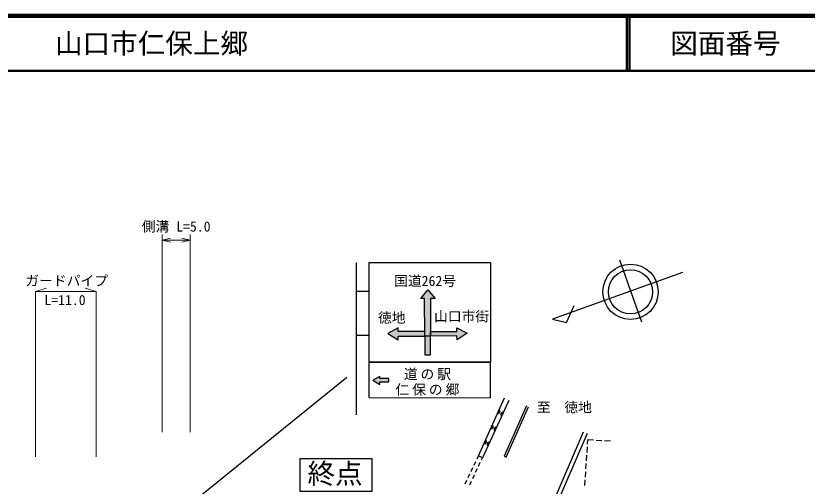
# Model space of a CAD drawing. Units: millimetres, scale not verified. Extents: x 40000 to 680000, y 20000 to 380000.
# Drawn here: x 397924 to 541449, y 294708 to 380000 of the extents above; entities that cross this region are included whole.
import ezdxf
from ezdxf.enums import TextEntityAlignment as Align

# ---------------------------------------------------------------- set-up
doc = ezdxf.new("R2010")
doc.units = ezdxf.units.MM
doc.header["$LTSCALE"] = 1000
for name, color, linetype, lineweight in [('M-BGD', 7, 'Continuous', 25), ('M-BMK-HTXT', 7, 'Continuous', 13), ('M-STR-HTXT', 7, 'Continuous', 13), ('M-STR-STRC', 7, 'Continuous', 25), ('M-STR-STRD', 7, 'Continuous', 25), ('M-TTL', 2, 'Continuous', 140), ('M-TTL-LINE', 7, 'Continuous', 50)]:
    doc.layers.add(name, color=color, linetype=linetype, lineweight=lineweight)
doc.layers.add('M-TTL-TXT', color=7, linetype='Continuous')
doc.styles.add('ＭＳ ゴシック', font='')
doc.styles.get('ＭＳ ゴシック').set_extended_font_data('MS Gothic')

msp = doc.modelspace()

# ---------------------------------------------------------------- hatches: boundary and pattern name
at = {"layer": 'M-STR-STRC'}
for points in [[(472073, 328747), (471366, 328747), (472642, 330291), (474005, 328747), (473112, 328747), (473116, 321915), (472080, 321916)], [(467262, 322742), (467256, 323399), (465414, 322405), (467261, 321220), (467264, 321918), (472080, 321916), (472077, 322744)], [(477929, 322773), (477931, 323430), (479779, 322449), (477940, 321252), (477932, 321950), (473116, 321915), (473114, 322743)], [(473116, 321915), (472214, 321915), (472080, 321916), (472103, 318495), (472115, 318495), (473119, 318495)], [(463928, 314232), (463928, 314606), (462649, 313906), (463927, 313154), (463929, 313617), (465589, 313617), (465588, 314236)], [(465588, 314236), (463928, 314232), (463928, 314606), (462649, 313906), (463927, 313154), (463929, 313617), (465589, 313617)]]:
    msp.add_hatch(color=256, dxfattribs=at).paths.add_polyline_path(points)

# ---------------------------------------------------------------- linework, layer by layer
at = {"layer": 'M-BGD'}
for p, q in [((511465, 324454), (507468, 335714)), ((518811, 333439), (495278, 325003)), ((497809, 324414), (499211, 327462)), ((495278, 325003), (497809, 324414)), ((492302, 284692), (500884, 304541)), ((501610, 303113), (501558, 302318)), ((502709, 303046), (501610, 303113)), ((504206, 302954), (503208, 303015)), ((505805, 302856), (504705, 302924)), ((501526, 301819), (501462, 300821)), ((481570, 299643), (481845, 300220)), ((501430, 300322), (501365, 299324)), ((481031, 298515), (481354, 299192)), ((481846, 298362), (482164, 299041)), ((482375, 299494), (482544, 299854)), ((501333, 298825), (501269, 297827)), ((480493, 297387), (480816, 298064)), ((481317, 297230), (481635, 297909)), ((501237, 297328), (501172, 296330)), ((479415, 295131), (479739, 295808)), ((479954, 296259), (480277, 296936)), ((480788, 296097), (481105, 296777)), ((501140, 295831), (501076, 294833)), ((480258, 294965), (480576, 295644))]:
    msp.add_line(p, q, dxfattribs=at)
for points in [[(487348, 310260), (482544, 299854), (481845, 300220), (486549, 310750)], [(501540, 304257), (492958, 284408), (492302, 284692)]]:
    msp.add_lwpolyline(points, dxfattribs=at)
for radius in [5016, 4013]:
    msp.add_circle((509411, 329956), radius, dxfattribs=at)
for centre, radius, start, end in [((485371, 308246), 354, 254.72802, 57.1332), ((485371, 308246), 283, 256.95206, 54.90916), ((485371, 308246), 212, 260.69838, 51.16283), ((485371, 308246), 142, 268.41011, 43.4511), ((485371, 308246), 100, 278.72778, 33.13344), ((486253, 307758), 354, 74.01342, 236.4186), ((486253, 307758), 283, 76.23746, 234.19456), ((486253, 307758), 212, 79.98378, 230.44823), ((486253, 307758), 142, 87.69551, 222.7365), ((486253, 307758), 100, 98.01318, 212.41884), ((484147, 305507), 354, 254.72802, 57.1332), ((484147, 305507), 283, 256.95206, 54.90916), ((484147, 305507), 212, 260.69838, 51.16283), ((484147, 305507), 142, 268.41011, 43.4511), ((484147, 305507), 100, 278.72778, 33.13344), ((484995, 305035), 354, 74.01342, 236.4186), ((484995, 305035), 283, 76.23746, 234.19456), ((484995, 305035), 212, 79.98378, 230.44823), ((484995, 305035), 142, 87.69551, 222.7365), ((484995, 305035), 100, 98.01318, 212.41884), ((482924, 302767), 354, 254.72802, 57.1332), ((482924, 302767), 283, 256.95206, 54.90916), ((482924, 302767), 212, 260.69838, 51.16283), ((482924, 302767), 142, 268.41011, 43.4511), ((482924, 302767), 100, 278.72778, 33.13344), ((483738, 302311), 354, 74.01342, 236.4186), ((483738, 302311), 283, 76.23746, 234.19456), ((483738, 302311), 212, 79.98378, 230.44823), ((483738, 302311), 142, 87.69551, 222.7365), ((483738, 302311), 100, 98.01318, 212.41884)]:
    msp.add_arc(centre, radius, start, end, dxfattribs=at)
at = {"layer": 'M-STR-HTXT'}
for p, q in [((424451, 304528), (424451, 340331)), ((429557, 304528), (429557, 340331)), ((424451, 339331), (425951, 339706)), ((424451, 339331), (429557, 339331)), ((424451, 339331), (425951, 338956)), ((429557, 339331), (428057, 339706)), ((429557, 339331), (428057, 338956)), ((401508, 330000), (403508, 330600)), ((412508, 330000), (410508, 330600)), ((401508, 300000), (401508, 330000)), ((401508, 330000), (412508, 330000)), ((412508, 300000), (412508, 330000))]:
    msp.add_line(p, q, dxfattribs=at)
at = {"layer": 'M-STR-STRC'}
for p, q in [((459671, 335181), (459671, 307648)), ((461946, 335257), (461946, 317212)), ((459671, 330066), (461946, 330066)), ((459671, 322095), (461946, 322095)), ((461946, 317212), (484006, 317212)), ((407446, 273589), (457964, 314504))]:
    msp.add_line(p, q, dxfattribs=at)
msp.add_lwpolyline([(461946, 335257), (484006, 335257), (484006, 317212)], dxfattribs=at)
for points in [[(472073, 328747), (471366, 328747), (472642, 330291), (474005, 328747), (473112, 328747), (473116, 321915), (472080, 321916)], [(467262, 322742), (467256, 323399), (465414, 322405), (467261, 321220), (467264, 321918), (472080, 321916), (472077, 322744)], [(477929, 322773), (477931, 323430), (479779, 322449), (477940, 321252), (477932, 321950), (473116, 321915), (473114, 322743)], [(473116, 321915), (472214, 321915), (472080, 321916), (472103, 318495), (472115, 318495), (473119, 318495)], [(461946, 317212), (461946, 310766), (484016, 310710), (484006, 317212)], [(463928, 314232), (463928, 314606), (462649, 313906), (463927, 313154), (463929, 313617), (465589, 313617), (465588, 314236)], [(449508, 299697), (462505, 299697), (462505, 293767), (449508, 293767)]]:
    msp.add_lwpolyline(points, close=True, dxfattribs=at)
at = {"layer": 'M-STR-STRD'}
msp.add_line((486863, 299951), (490934, 309099), dxfattribs=at)
msp.add_lwpolyline([(490553, 309269), (486482, 300121), (486863, 299951)], dxfattribs=at)
at = {"layer": 'M-TTL'}
msp.add_line((680000, 380000), (40000, 380000), dxfattribs=at)
at = {"layer": 'M-TTL-LINE'}
for p, q in [((508747, 380000), (508747, 370000)), ((509247, 380000), (509247, 370000)), ((40000, 370000), (680000, 370000))]:
    msp.add_line(p, q, dxfattribs=at)

# ---------------------------------------------------------------- texts
at = {"layer": 'M-BMK-HTXT', "style": 'ＭＳ ゴシック'}
msp.add_text('至\u3000徳地', height=1833, dxfattribs=at).set_placement((497413, 309028), align=Align.MIDDLE_CENTER)
at = {"layer": 'M-STR-HTXT', "style": 'ＭＳ ゴシック'}
for s, p in [('側溝 L=5.0', (427004, 340331)), ('ガードパイプ', (407145, 330500)), ('L=11.0', (406840, 327002))]:
    msp.add_text(s, height=1833, dxfattribs=at).set_placement(p, align=Align.BOTTOM_CENTER)
at = {"layer": 'M-STR-STRC', "style": 'ＭＳ ゴシック'}
for s, p in [('国道262号', (472154, 330471)), ('徳地', (466110, 323795)), ('山口市街', (478777, 324039))]:
    msp.add_text(s, height=1833, dxfattribs=at).set_placement(p, align=Align.BOTTOM_CENTER)
msp.add_text('終点', height=3666, dxfattribs=at).set_placement((450822, 296995), align=Align.MIDDLE_LEFT)
at = {"layer": 'M-STR-STRC', "char_height": 1833, "attachment_point": 8, "style": 'ＭＳ ゴシック'}
for s, insert in [('\\T1.21;道の駅', (472833, 313905)), ('\\T1.21;仁保の郷', (472833, 311118))]:
    msp.add_mtext(s, dxfattribs=dict(at, insert=insert))
at = {"layer": 'M-TTL-TXT', "style": 'ＭＳ ゴシック'}
msp.add_text('山口市仁保上郷', height=3666, dxfattribs=at).set_placement((405024, 375000), align=Align.MIDDLE_LEFT)
msp.add_text('図面番号', height=3666, dxfattribs=at).set_placement((526622, 375000), align=Align.MIDDLE_CENTER)

doc.saveas('drawing.dxf')
